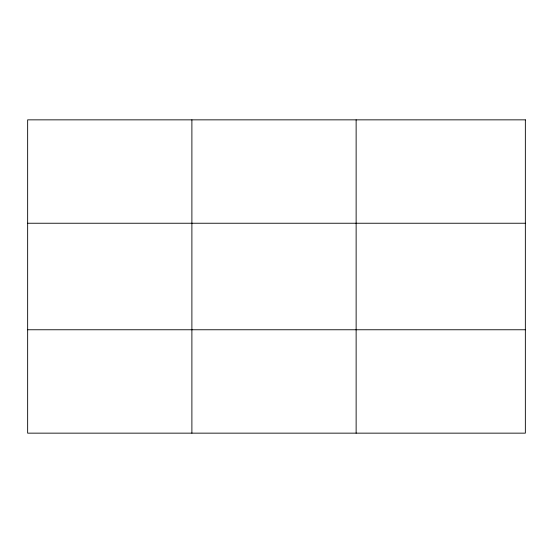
<?xml version="1.0" encoding="UTF-8"?>
<svg xmlns="http://www.w3.org/2000/svg" width="553" height="553" viewBox="0 0 553 553"><rect width="100%" height="100%" fill="white"/><g stroke="black" fill="none" stroke-linecap="round" stroke-linejoin="round"><path stroke-width="0.83" d="M191.891 119.849L191.891 433.151M356.132 119.849L356.132 433.151M27.65 223.239L525.35 223.239M27.65 329.761L525.35 329.761M525.35 119.849L525.35 433.151L27.65 433.151L27.65 119.849L525.35 119.849"/></g></svg>
